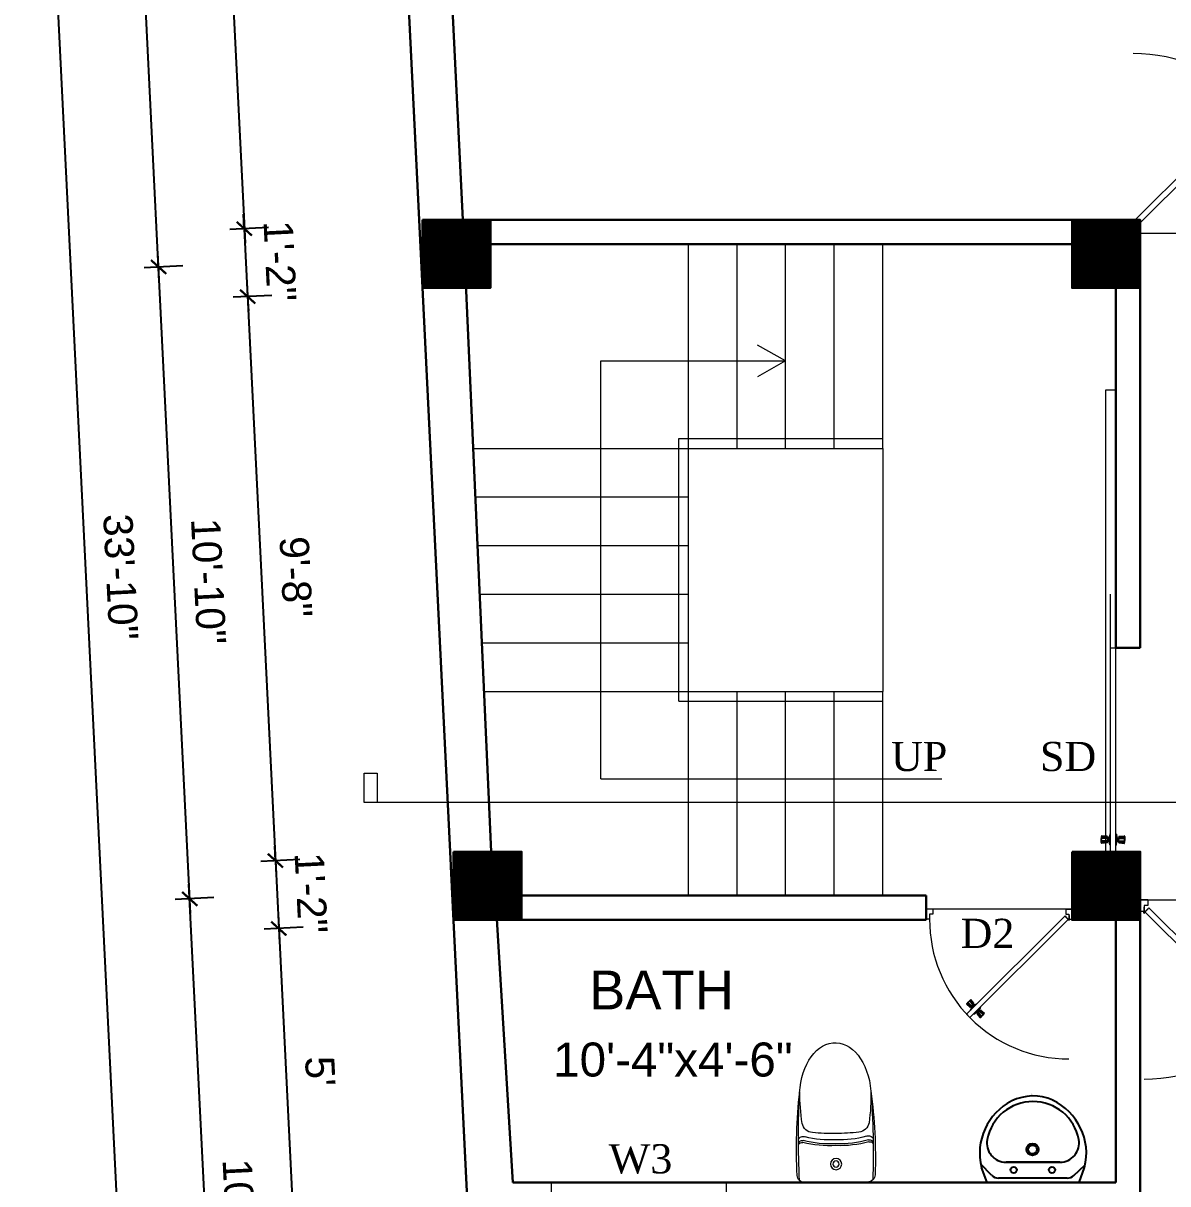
# Model space of a CAD drawing. Header units: inches. Extents: x 2681 to 17714, y 9074 to 11852.
# Drawn here: x 3525 to 3760.5, y 10801.2 to 11039.9 of the extents above; entities that cross this region are included whole.
import ezdxf
from ezdxf.enums import TextEntityAlignment as Align

# ---------------------------------------------------------------- set-up
doc = ezdxf.new("R2010")
doc.units = ezdxf.units.IN
doc.header["$MEASUREMENT"] = 0
doc.linetypes.add('HIDDEN2', pattern=[0.1875, 0.125, -0.0625])
for name, color, linetype, lineweight in [('A-FURN', 9, 'Continuous', 5), ('Door', 205, 'Continuous', 13), ('hatch-.09', 8, 'Continuous', 9), ('Label', 7, 'Continuous', 13), ('ns_DIMS', 1, 'Continuous', 0), ('ns_DIMS @ 1', 1, 'Continuous', 0), ('ns_TEXT', 7, 'Continuous', 13), ('PUERTAS', 7, 'Continuous', 9), ('stair', 201, 'Continuous', 13), ('Text', 7, 'Continuous', 13), ('WALL', 12, 'Continuous', 30), ('wall2', 1, 'Continuous', 15)]:
    doc.layers.add(name, color=color, linetype=linetype, lineweight=lineweight)
doc.layers.add('furniture', color=253, linetype='Continuous')
doc.styles.add('arial 1000', font='arial.ttf')
doc.styles.add('dim', font='arial.ttf', dxfattribs={"height": 7})
doc.styles.get("Standard").update_dxf_attribs({"font": 'arial.ttf'})
doc.styles.add('Tahoma', font='tahoma.ttf')
doc.dimstyles.new("1-8'", dxfattribs={"dimtxt": 6, "dimasz": 3, "dimexe": 3, "dimexo": 6, "dimgap": 4, "dimtad": 1, "dimdec": 0, "dimzin": 0, "dimdsep": 46, "dimlunit": 4, "dimtxsty": 'arial 1000', "dimblk": 'ARCHTICK', "dimcen": 8, "dimdle": 3, "dimclrt": 7, "dimazin": 0, "dimtfac": 1, "dimtdec": 0, "dimtix": 1, "dimtmove": 2, "dimatfit": 3, "dimfxl": 5, "dimfxlon": 1, "dimarcsym": 0})

# ---------------------------------------------------------------- blocks, each defined once
blk = doc.blocks.new('2ft6in')
at = {"layer": 'PUERTAS', "color": 2}
for p, q in [((0.84, 2.1), (21.02, 22.28)), ((21.71, 21.6), (1.47, 1.37)), ((18.33, 21.76), (18.31, 21.77)), ((21.71, 21.6), (21.02, 22.28)), ((21.18, 18.9), (21.2, 18.89)), ((0, 2), (0, 0)), ((0.6, 2), (0, 2)), ((1.33, 0), (0, 0)), ((0.6, 1.26), (0.6, 2.04)), ((0.67, 1.26), (0.6, 1.26)), ((0.67, 1.26), (0.67, 2.01)), ((0.67, 1), (0.67, 1.26)), ((1.33, 1), (0.67, 1)), ((1.31, 1.53), (0.79, 2.06)), ((1.36, 1.58), (0.81, 2.12)), ((1.36, 1.58), (1.31, 1.53)), ((1.47, 1.37), (1.31, 1.53)), ((1.33, 0), (1.33, 1)), ((28.67, 0), (28.67, 1)), ((28.67, 1), (29.33, 1)), ((28.67, 0), (30, 0)), ((29.33, 1), (29.33, 2)), ((29.33, 2), (30, 2)), ((30, 0), (30, 2))]:
    blk.add_line(p, q, dxfattribs=at)
at = {"layer": 'PUERTAS', "color": 1}
for p, q in [((18.06, 21.44), (18.48, 21.86)), ((18.08, 21.51), (18.45, 21.88)), ((18.11, 21.49), (18.08, 21.51)), ((18.82, 22.25), (18.45, 21.88)), ((18.9, 22.28), (18.48, 21.86)), ((18.84, 22.23), (18.82, 22.25)), ((19.54, 21.59), (18.99, 22.27)), ((19.54, 21.5), (19.18, 21.15)), ((20.12, 21.49), (19.74, 21.24)), ((20.22, 21.48), (20.22, 21.49)), ((18.74, 20.79), (18.06, 21.34)), ((18.83, 20.8), (19.18, 21.15)), ((18.84, 20.21), (19.1, 20.6)), ((18.85, 20.11), (18.84, 20.12)), ((18.92, 20.89), (18.93, 20.88)), ((19.02, 20.88), (19.24, 21.1)), ((19.12, 20.8), (19.03, 20.89)), ((19.1, 20.7), (19.11, 20.69)), ((19.1, 20.6), (19.1, 20.6)), ((19.11, 20.79), (19.33, 21.01)), ((19.45, 21.31), (19.24, 21.1)), ((19.55, 21.22), (19.33, 21.01)), ((19.45, 21.41), (19.45, 21.41)), ((19.54, 21.22), (19.45, 21.31)), ((19.53, 19.43), (19.54, 19.42)), ((19.64, 21.23), (19.64, 21.23)), ((19.64, 19.42), (20.02, 19.67)), ((19.74, 21.24), (19.73, 21.23)), ((20.02, 19.67), (20.03, 19.68)), ((20.12, 19.68), (20.12, 19.68)), ((20.21, 19.69), (20.43, 19.9)), ((20.22, 19.41), (20.57, 19.76)), ((20.22, 19.69), (20.31, 19.6)), ((20.22, 19.32), (20.76, 18.64)), ((20.31, 19.6), (20.52, 19.81)), ((20.31, 19.5), (20.31, 19.5)), ((20.65, 20.12), (20.43, 19.9)), ((20.74, 20.03), (20.52, 19.81)), ((20.93, 20.11), (20.57, 19.76)), ((20.64, 20.11), (20.73, 20.02)), ((20.66, 20.31), (20.65, 20.31)), ((20.65, 20.21), (20.65, 20.22)), ((20.91, 20.7), (20.66, 20.31)), ((20.84, 20.02), (20.83, 20.03)), ((20.91, 20.8), (20.91, 20.79)), ((21.02, 20.12), (21.7, 19.57)), ((21.7, 19.47), (21.28, 19.05)), ((21.67, 19.4), (21.31, 19.03)), ((21.65, 19.42), (21.67, 19.4)), ((20.86, 18.63), (21.28, 19.05)), ((20.91, 18.68), (20.94, 18.66)), ((20.94, 18.66), (21.31, 19.03))]:
    blk.add_line(p, q, dxfattribs=at)
at = {"layer": 'PUERTAS', "color": 8}
for p, q in [((18.95, 20.92), (18.2, 21.58)), ((18.44, 21.9), (18.31, 21.77)), ((19.07, 21.03), (18.34, 21.72)), ((18.44, 21.9), (18.56, 22.02)), ((18.58, 22.01), (18.56, 22.02)), ((19.3, 21.26), (18.61, 22)), ((19.42, 21.38), (18.75, 22.14)), ((19.51, 21.48), (18.88, 22.26)), ((19.55, 21.53), (18.93, 22.3)), ((18.81, 20.78), (18.04, 21.4)), ((18.86, 20.83), (18.08, 21.46)), ((18.91, 20.27), (19.19, 20.69)), ((19.13, 20.8), (19.03, 20.9)), ((19.15, 20.82), (19.05, 20.92)), ((19.09, 20.44), (19.25, 20.76)), ((19.19, 20.87), (19.1, 20.96)), ((19.25, 20.93), (19.16, 21.02)), ((19.28, 20.63), (19.32, 20.83)), ((19.4, 21.08), (19.31, 21.17)), ((19.47, 21.15), (19.38, 21.24)), ((19.43, 20.78), (19.4, 20.9)), ((19.51, 21.19), (19.42, 21.28)), ((19.55, 20.91), (19.43, 20.94)), ((19.53, 21.21), (19.44, 21.3)), ((19.7, 21.06), (19.51, 21.01)), ((19.89, 21.24), (19.58, 21.08)), ((20.07, 21.42), (19.64, 21.15)), ((19.69, 19.49), (20.12, 19.76)), ((19.87, 19.67), (20.18, 19.83)), ((20.06, 19.85), (20.25, 19.9)), ((20.21, 20), (20.33, 19.97)), ((20.21, 19.38), (20.83, 18.61)), ((20.23, 19.7), (20.32, 19.61)), ((20.25, 19.72), (20.34, 19.63)), ((20.25, 19.43), (20.88, 18.65)), ((20.29, 19.76), (20.38, 19.67)), ((20.33, 20.13), (20.36, 20.01)), ((20.34, 19.53), (21, 18.77)), ((20.36, 19.83), (20.45, 19.74)), ((20.48, 20.28), (20.44, 20.08)), ((20.46, 19.64), (21.14, 18.91)), ((20.5, 19.98), (20.6, 19.89)), ((20.67, 20.47), (20.51, 20.15)), ((20.85, 20.64), (20.57, 20.22)), ((20.57, 20.04), (20.66, 19.95)), ((20.61, 20.09), (20.7, 19.99)), ((20.63, 20.11), (20.72, 20.01)), ((20.69, 19.87), (21.42, 19.19)), ((20.81, 19.99), (21.56, 19.33)), ((20.9, 20.08), (21.68, 19.45)), ((20.95, 20.13), (21.72, 19.51)), ((21.32, 19.01), (21.44, 19.14)), ((21.43, 19.15), (21.44, 19.14)), ((21.32, 19.01), (21.2, 18.89)), ((0, 0), (30, 0))]:
    blk.add_line(p, q, dxfattribs=at)
at = {"layer": 'PUERTAS', "color": 2}
for radius in [0.129, 0.0627]:
    blk.add_circle((0.68, 2.14), radius, dxfattribs=at)
at = {"layer": 'PUERTAS', "color": 8}
blk.add_arc((0.68, 2.14), 28.65, 359.7285, 90.0333, dxfattribs=at)
at = {"layer": 'PUERTAS', "color": 1}
for centre, start, end in [((18.94, 22.23), 38.9236, 135), ((19.49, 21.55), 315, 38.9236), ((20.17, 21.44), 45, 135), ((18.78, 20.84), 231.0764, 315), ((18.89, 20.16), 135, 225), ((18.97, 20.93), 225, 315), ((19.16, 20.74), 135, 219.7428), ((19.06, 20.65), 315, 39.7428), ((19.4, 21.36), 315, 45), ((19.59, 19.47), 225, 315), ((19.6, 21.18), 50.2572, 135), ((19.68, 21.28), 230.2572, 315), ((20.07, 19.63), 50.2572, 135), ((20.16, 19.73), 230.2572, 315), ((20.27, 19.36), 135, 218.9236), ((20.35, 19.55), 135, 225), ((20.7, 20.26), 135, 219.7428), ((20.6, 20.17), 315, 39.7428), ((20.78, 19.98), 45, 135), ((20.87, 20.75), 315, 45), ((20.98, 20.07), 51.0764, 135), ((21.65, 19.52), 315, 51.0764), ((20.82, 18.68), 218.9236, 315)]:
    blk.add_arc(centre, 0.0667, start, end, dxfattribs=at)
blk = doc.blocks.new('*U18')
at = {"color": 3, "xscale": -1}
blk.add_blockref('2ft6in', (42, 0), dxfattribs=at)
blk = doc.blocks.new('3ft')
at = {"layer": 'PUERTAS', "color": 2}
for p, q in [((1.01, 2.52), (25.23, 26.74)), ((26.05, 25.92), (25.23, 26.74)), ((26.05, 25.92), (1.77, 1.64)), ((21.99, 26.11), (21.98, 26.13)), ((25.42, 22.68), (25.43, 22.67)), ((0, 2.4), (0, 0)), ((0.72, 2.4), (0, 2.4)), ((0.72, 1.52), (0.72, 2.44)), ((0.8, 1.52), (0.8, 2.41)), ((1.57, 1.84), (0.94, 2.47)), ((1.63, 1.89), (0.97, 2.55)), ((35.2, 1.2), (35.2, 2.4)), ((35.2, 2.4), (36, 2.4)), ((36, 0), (36, 2.4)), ((1.6, 0), (0, 0)), ((0.8, 1.52), (0.72, 1.52)), ((0.8, 1.2), (0.8, 1.52)), ((1.6, 1.2), (0.8, 1.2)), ((1.63, 1.89), (1.57, 1.84)), ((1.77, 1.64), (1.57, 1.84)), ((1.6, 0), (1.6, 1.2)), ((34.4, 0), (34.4, 1.2)), ((34.4, 1.2), (35.2, 1.2)), ((34.4, 0), (36, 0))]:
    blk.add_line(p, q, dxfattribs=at)
at = {"layer": 'PUERTAS', "color": 8}
for p, q in [((22.13, 26.28), (21.98, 26.13)), ((22.13, 26.28), (22.27, 26.42)), ((22.29, 26.41), (22.27, 26.42)), ((23.16, 25.52), (22.34, 26.39)), ((23.3, 25.66), (22.5, 26.56)), ((23.41, 25.77), (22.65, 26.71)), ((23.46, 25.83), (22.72, 26.75)), ((22.57, 24.94), (21.65, 25.68)), ((22.63, 24.99), (21.69, 25.75)), ((22.74, 25.1), (21.84, 25.9)), ((22.88, 25.24), (22.01, 26.06)), ((22.69, 24.32), (23.02, 24.83)), ((22.95, 24.96), (22.84, 25.07)), ((22.98, 24.99), (22.86, 25.1)), ((23.03, 25.04), (22.91, 25.15)), ((22.91, 24.53), (23.1, 24.91)), ((23.11, 25.12), (22.99, 25.23)), ((23.13, 24.76), (23.18, 24.99)), ((23.28, 25.3), (23.17, 25.41)), ((23.36, 25.37), (23.25, 25.49)), ((23.31, 24.94), (23.28, 25.08)), ((23.41, 25.43), (23.3, 25.54)), ((23.46, 25.09), (23.32, 25.13)), ((23.44, 25.45), (23.33, 25.56)), ((23.64, 25.27), (23.41, 25.22)), ((23.87, 25.49), (23.49, 25.3)), ((24.08, 25.71), (23.57, 25.38)), ((24.07, 23.82), (24.3, 23.88)), ((24.25, 24), (24.39, 23.97)), ((24.4, 24.15), (24.43, 24.01)), ((24.58, 24.33), (24.52, 24.1)), ((24.6, 23.97), (24.72, 23.86)), ((24.8, 24.56), (24.61, 24.18)), ((25.02, 24.77), (24.68, 24.26)), ((24.68, 24.05), (24.79, 23.94)), ((24.73, 24.1), (24.85, 23.99)), ((24.76, 24.13), (24.87, 24.02)), ((24.97, 23.99), (25.87, 23.2)), ((25.08, 24.1), (26.02, 23.34)), ((25.14, 24.15), (26.06, 23.41)), ((23.63, 23.38), (24.14, 23.72)), ((23.84, 23.6), (24.22, 23.79)), ((24.25, 23.26), (24.99, 22.34)), ((24.27, 23.64), (24.38, 23.53)), ((24.3, 23.67), (24.41, 23.56)), ((24.3, 23.32), (25.06, 22.38)), ((24.35, 23.72), (24.46, 23.61)), ((24.41, 23.43), (25.2, 22.53)), ((24.43, 23.8), (24.54, 23.69)), ((24.55, 23.57), (25.37, 22.7)), ((24.83, 23.85), (25.7, 23.03)), ((25.58, 22.82), (25.43, 22.67)), ((25.58, 22.82), (25.73, 22.97)), ((25.72, 22.98), (25.73, 22.97)), ((0, 0), (36, 0))]:
    blk.add_line(p, q, dxfattribs=at)
at = {"layer": 'PUERTAS', "color": 1}
for p, q in [((22.58, 26.7), (22.14, 26.26)), ((22.67, 26.73), (22.17, 26.23)), ((22.61, 26.67), (22.58, 26.7)), ((23.45, 25.91), (22.79, 26.73)), ((21.67, 25.73), (22.17, 26.23)), ((22.49, 24.95), (21.67, 25.61)), ((21.7, 25.82), (22.14, 26.26)), ((21.73, 25.79), (21.7, 25.82)), ((22.6, 24.96), (23.02, 25.38)), ((22.61, 24.25), (22.92, 24.72)), ((22.62, 24.13), (22.61, 24.14)), ((22.7, 25.07), (22.71, 25.06)), ((22.82, 25.06), (23.08, 25.32)), ((22.94, 24.95), (22.83, 25.07)), ((22.92, 24.72), (22.92, 24.72)), ((22.93, 24.94), (23.19, 25.21)), ((22.93, 24.84), (22.93, 24.83)), ((23.44, 25.81), (23.02, 25.38)), ((23.34, 25.58), (23.08, 25.32)), ((23.46, 25.47), (23.19, 25.21)), ((23.33, 25.7), (23.34, 25.69)), ((23.45, 25.46), (23.33, 25.57)), ((23.57, 25.47), (23.57, 25.47)), ((24.15, 25.79), (23.68, 25.48)), ((23.68, 25.48), (23.68, 25.48)), ((24.25, 23.62), (24.51, 23.89)), ((24.27, 25.78), (24.26, 25.79)), ((24.78, 24.15), (24.51, 23.89)), ((24.89, 24.03), (24.63, 23.77)), ((25.11, 24.14), (24.69, 23.71)), ((24.77, 24.14), (24.88, 24.03)), ((24.79, 24.38), (24.78, 24.37)), ((24.78, 24.26), (24.78, 24.26)), ((25.1, 24.84), (24.79, 24.38)), ((25, 24.03), (25, 24.03)), ((25.09, 24.96), (25.1, 24.95)), ((25.22, 24.14), (26.03, 23.48)), ((23.44, 23.31), (23.45, 23.3)), ((23.56, 23.3), (24.03, 23.61)), ((24.03, 23.61), (24.03, 23.62)), ((24.14, 23.62), (24.14, 23.62)), ((24.26, 23.29), (24.69, 23.71)), ((24.26, 23.63), (24.37, 23.52)), ((24.26, 23.18), (24.92, 22.37)), ((24.37, 23.52), (24.63, 23.77)), ((24.37, 23.4), (24.37, 23.4)), ((25.04, 22.36), (25.54, 22.86)), ((25.1, 22.42), (25.13, 22.39)), ((25.13, 22.39), (25.57, 22.83)), ((26.04, 23.37), (25.54, 22.86)), ((26.01, 23.27), (25.57, 22.83)), ((25.98, 23.3), (26.01, 23.27))]:
    blk.add_line(p, q, dxfattribs=at)
at = {"layer": 'PUERTAS', "color": 2}
for radius in [0.155, 0.0752]:
    blk.add_circle((0.82, 2.56), radius, dxfattribs=at)
at = {"layer": 'PUERTAS', "color": 8}
blk.add_arc((0.82, 2.56), 34.38, 359.7285, 90.0333, dxfattribs=at)
at = {"layer": 'PUERTAS', "color": 1}
for centre, start, end in [((22.73, 26.68), 38.9236, 135), ((22.54, 25.01), 231.0764, 315), ((22.67, 24.2), 135, 225), ((22.77, 25.12), 225, 315), ((22.99, 24.89), 135, 219.7428), ((22.87, 24.78), 315, 39.7428), ((23.28, 25.63), 315, 45), ((23.39, 25.86), 315, 38.9236), ((23.51, 25.41), 50.2572, 135), ((23.62, 25.53), 230.2572, 315), ((24.2, 25.73), 45, 135), ((24.84, 24.31), 135, 219.7428), ((24.72, 24.21), 315, 39.7428), ((24.94, 23.98), 45, 135), ((25.04, 24.89), 315, 45), ((25.17, 24.08), 51.0764, 135), ((23.51, 23.36), 225, 315), ((24.09, 23.56), 50.2572, 135), ((24.2, 23.68), 230.2572, 315), ((24.32, 23.23), 135, 218.9236), ((24.42, 23.46), 135, 225), ((24.98, 22.42), 218.9236, 315), ((25.98, 23.42), 315, 51.0764)]:
    blk.add_arc(centre, 0.08, start, end, dxfattribs=at)
blk = doc.blocks.new('*U19')
at = {"color": 3}
blk.add_blockref('3ft', (0, 0), dxfattribs=at)
blk = doc.blocks.new('A$C2BC6131C')
at = {"layer": 'A-FURN', "color": 8}
for p in [(0, 163.5), (0, -163.5)]:
    blk.add_line(p, (0, 0), dxfattribs=at)
for radius in [29.6, 16.1]:
    blk.add_circle((95.9, 0), radius, dxfattribs=at)
for centre, radius, start, end in [((40, 163.5), 40, 92.59988, 180), ((197, -4116.4), 4311.6, 86.30057, 92.47118), ((155.1, -2371.3), 2577.4, 82.86641, 92.59988), ((201.9, 176.4), 18.8, 342.35932, 95.93155), ((192.7, 178.4), 18.2, 343.38126, 66.47238), ((217.8, 172), 24.1, 332.20328, 71.94045), ((468.5, -913.5), 1099.7, 89.65189, 98.29697), ((793.4, 23.7), 602, 165.61847, 182.25332), ((793.4, 23.7), 592, 165.61847, 182.25332), ((773.9, 23.7), 552, 165.61847, 182.45753), ((1633.1, -8.2), 1378.2, 174.60795, 179.65911), ((320.7, 115.7), 60, 100.47011, 174.60795), ((1633.1, 8.2), 1378.2, 180.34089, 185.39205), ((793.4, -23.7), 602, 177.74668, 194.38153), ((793.4, -23.7), 592, 177.74668, 194.38153), ((773.9, -23.7), 552, 177.54247, 194.38153), ((40, -163.5), 40, 180, 267.40012), ((201.9, -176.4), 18.8, 264.06845, 17.64068), ((192.7, -178.4), 18.2, 293.52762, 16.61874), ((217.8, -172), 24.1, 288.05955, 27.79672), ((320.7, -115.7), 60, 185.39205, 259.52989), ((468.5, 913.5), 1099.7, 261.70303, 270.34811), ((197, 4116.4), 4311.6, 267.52882, 273.69943), ((155.1, 2371.3), 2577.4, 267.40012, 277.13359)]:
    blk.add_arc(centre, radius, start, end, dxfattribs=at)
blk.add_ellipse((440.7, 0), major_axis=(-289.3, 0), ratio=0.648116, start_param=1.570796, end_param=4.592942, dxfattribs=at)
blk = doc.blocks.new('A$C2C8E2855')
at = {"color": 3}
for p, q in [((49.5, -117.7), (20, -196.2)), ((530.2, -117.7), (49.5, -117.7)), ((52.4, -117.7), (529.2, -117.7)), ((530.2, -117.7), (559.7, -196.2)), ((76.7, -153.7), (18.7, -208.2)), ((110.9, -140.2), (470.9, -140.2)), ((506.5, -155.1), (563.4, -212.8)), ((149.1, -222.9), (431, -222.9)), ((431, -222.9), (149.1, -222.9))]:
    blk.add_line(p, q, dxfattribs=at)
for centre, radius in [((190.8, -182.7), 16.3), ((390.8, -182.7), 16.3), ((292.2, -290.1), 31.6), ((292.2, -290.1), 23)]:
    blk.add_circle(centre, radius, dxfattribs=at)
for centre, radius, start, end in [((110.9, -190.2), 50, 90, 133.18096), ((470.9, -190.2), 50, 44.56072, 90), ((318.3, -269.6), 307.1, 166.17513, 244.72963), ((149.1, -322.9), 100, 90, 190.56023), ((261.4, -269.6), 307.1, 297.06391, 13.82487), ((431, -322.9), 100, 349.43977, 90), ((290.1, -296.6), 243.4, 190.56023, 349.43977), ((289.7, -319.1), 250.2, 245.80711, 296.46282), ((318.3, -269.6), 307.1, 266.58899, 266.59358)]:
    blk.add_arc(centre, radius, start, end, dxfattribs=at)
at = {"color": 3, "width": 0.8, "flags": 9}
for tag in ['XSIZE', 'YSIZE']:
    blk.add_attdef(tag, (289.9, -117.7), '', height=0.5, dxfattribs=at)
blk = doc.blocks.new('*U393')
at = {"linetype": 'HIDDEN2', "ltscale": 100}
blk.add_line((-0.3125, 0), (-7.7473, 0), dxfattribs=at)
blk.add_lwpolyline([(-7.7473, 0.125), (-7.6914, 0.125), (-7.6914, 0), (-7.7473, 0)], close=True)
at = {"style": 'Tahoma', "flags": 8}
blk.add_attdef('VIEWNUMBER', text='', height=0.125, dxfattribs=at).set_placement((0, 0), align=Align.BOTTOM_CENTER)
blk.add_attdef('SHEETNUMBER', text='', height=0.125, dxfattribs=at).set_placement((0, -0.0625), align=Align.TOP_CENTER)
blk = doc.blocks.new('_ArchTick')
at = {"color": 0, "const_width": 0.15}
blk.add_lwpolyline([(-0.5, -0.5), (0.5, 0.5)], dxfattribs=at)
blk = doc.blocks.new('*D414')
at = {"layer": 'Defpoints', "color": 0, "transparency": 16777216}
for p in [(3600.61, 11117.98), (3570.49, 10997.67), (3607.13, 10999.48)]:
    blk.add_point(p, dxfattribs=at)
at = {"layer": 'ns_DIMS', "color": 0, "lineweight": -2, "transparency": 16777216}
for p, q in [((3564.5, 11119.21), (3570.64, 10994.67)), ((3569.64, 11116.46), (3561.65, 11116.07)), ((3575.48, 10997.92), (3567.49, 10997.52))]:
    blk.add_line(p, q, dxfattribs=at)
at = {"layer": 'ns_DIMS', "color": 0, "lineweight": -2, "transparency": 16777216, "xscale": 3, "yscale": 3, "zscale": 3}
for p, rotation in [((3564.65, 11116.21), 92.82029601864413), ((3570.49, 10997.67), 272.8202960186442)]:
    blk.add_blockref('_ArchTick', p, dxfattribs=dict(at, rotation=rotation))
at = {"layer": 'ns_DIMS', "color": 7, "transparency": 16777216, "insert": (3574.62, 11057.29), "char_height": 6, "attachment_point": 5, "rotation": 272.8203, "style": 'arial 1000'}
blk.add_mtext('9\'-11"', dxfattribs=at)
blk = doc.blocks.new('*D415')
at = {"layer": 'Defpoints', "color": 0, "transparency": 16777216}
for p in [(3607.13, 10999.48), (3607.13, 10985.48), (3571.18, 10983.7)]:
    blk.add_point(p, dxfattribs=at)
at = {"layer": 'ns_DIMS', "color": 0, "lineweight": -2, "transparency": 16777216}
for p, q in [((3570.49, 10997.67), (3570.34, 11000.67)), ((3575.48, 10997.92), (3567.49, 10997.52)), ((3570.49, 10997.67), (3571.18, 10983.7)), ((3576.17, 10983.95), (3568.18, 10983.56)), ((3571.18, 10983.7), (3571.33, 10980.71))]:
    blk.add_line(p, q, dxfattribs=at)
at = {"layer": 'ns_DIMS', "color": 0, "lineweight": -2, "transparency": 16777216, "xscale": 3, "yscale": 3, "zscale": 3}
for p, rotation in [((3570.49, 10997.67), 272.8202960186442), ((3571.18, 10983.7), 92.82029601864413)]:
    blk.add_blockref('_ArchTick', p, dxfattribs=dict(at, rotation=rotation))
at = {"layer": 'ns_DIMS', "color": 7, "transparency": 16777216, "insert": (3577.84, 10991.03), "char_height": 6, "attachment_point": 5, "rotation": 272.8203, "style": 'arial 1000'}
blk.add_mtext('1\'-2"', dxfattribs=at)
blk = doc.blocks.new('*D416')
at = {"layer": 'Defpoints', "color": 0, "transparency": 16777216}
for p in [(3607.13, 10985.48), (3613.54, 10869.48), (3576.89, 10867.67)]:
    blk.add_point(p, dxfattribs=at)
at = {"layer": 'ns_DIMS', "color": 0, "lineweight": -2, "transparency": 16777216}
for p, q in [((3571.03, 10986.7), (3577.04, 10864.67)), ((3576.17, 10983.95), (3568.18, 10983.56)), ((3581.89, 10867.92), (3573.9, 10867.52))]:
    blk.add_line(p, q, dxfattribs=at)
at = {"layer": 'ns_DIMS', "color": 0, "lineweight": -2, "transparency": 16777216, "xscale": 3, "yscale": 3, "zscale": 3}
for p, rotation in [((3571.18, 10983.7), 92.82029601864413), ((3576.89, 10867.67), 272.8202960186442)]:
    blk.add_blockref('_ArchTick', p, dxfattribs=dict(at, rotation=rotation))
at = {"layer": 'ns_DIMS', "color": 7, "transparency": 16777216, "insert": (3581.09, 10926.04), "char_height": 6, "attachment_point": 5, "rotation": 272.8203, "style": 'arial 1000'}
blk.add_mtext('9\'-8"', dxfattribs=at)
blk = doc.blocks.new('*D417')
at = {"layer": 'Defpoints', "color": 0, "transparency": 16777216}
for p in [(3613.54, 10869.48), (3613.54, 10855.48), (3577.58, 10853.7)]:
    blk.add_point(p, dxfattribs=at)
at = {"layer": 'ns_DIMS', "color": 0, "lineweight": -2, "transparency": 16777216}
for p, q in [((3576.89, 10867.67), (3576.75, 10870.67)), ((3581.89, 10867.92), (3573.9, 10867.52)), ((3576.89, 10867.67), (3577.58, 10853.7)), ((3582.58, 10853.95), (3574.59, 10853.56)), ((3577.58, 10853.7), (3577.73, 10850.71))]:
    blk.add_line(p, q, dxfattribs=at)
at = {"layer": 'ns_DIMS', "color": 0, "lineweight": -2, "transparency": 16777216, "xscale": 3, "yscale": 3, "zscale": 3}
for p, rotation in [((3576.89, 10867.67), 272.8202960186442), ((3577.58, 10853.7), 92.82029601864413)]:
    blk.add_blockref('_ArchTick', p, dxfattribs=dict(at, rotation=rotation))
at = {"layer": 'ns_DIMS', "color": 7, "transparency": 16777216, "insert": (3584.24, 10861.03), "char_height": 6, "attachment_point": 5, "rotation": 272.8203, "style": 'arial 1000'}
blk.add_mtext('1\'-2"', dxfattribs=at)
blk = doc.blocks.new('*D418')
at = {"layer": 'Defpoints', "color": 0, "transparency": 16777216}
for p in [(3613.54, 10855.48), (3626.05, 10796.47), (3580.51, 10794.22)]:
    blk.add_point(p, dxfattribs=at)
at = {"layer": 'ns_DIMS', "color": 0, "lineweight": -2, "transparency": 16777216}
for p, q in [((3577.43, 10856.7), (3580.66, 10791.23)), ((3582.58, 10853.95), (3574.59, 10853.56)), ((3585.51, 10794.47), (3577.52, 10794.08))]:
    blk.add_line(p, q, dxfattribs=at)
at = {"layer": 'ns_DIMS', "color": 0, "lineweight": -2, "transparency": 16777216, "xscale": 3, "yscale": 3, "zscale": 3}
for p, rotation in [((3577.58, 10853.7), 92.82029601864413), ((3580.51, 10794.22), 272.8202960186442)]:
    blk.add_blockref('_ArchTick', p, dxfattribs=dict(at, rotation=rotation))
at = {"layer": 'ns_DIMS', "color": 7, "transparency": 16777216, "insert": (3586.09, 10824.31), "char_height": 6, "attachment_point": 5, "rotation": 272.8203, "style": 'arial 1000'}
blk.add_mtext("5'", dxfattribs=at)
blk = doc.blocks.new('*D421')
at = {"layer": 'Defpoints', "color": 0, "transparency": 16777216}
for p in [(3613.54, 10862.48), (3559.26, 10859.8), (3619.89, 10733.48)]:
    blk.add_point(p, dxfattribs=at)
at = {"layer": 'ns_DIMS', "color": 0, "lineweight": -2, "transparency": 16777216}
for p, q in [((3565.76, 10727.81), (3559.11, 10862.8)), ((3564.25, 10860.05), (3556.26, 10859.65)), ((3570.61, 10731.05), (3562.62, 10730.65))]:
    blk.add_line(p, q, dxfattribs=at)
at = {"layer": 'ns_DIMS', "color": 0, "lineweight": -2, "transparency": 16777216, "xscale": 3, "yscale": 3, "zscale": 3}
for p, rotation in [((3559.26, 10859.8), 92.82029601863742), ((3565.61, 10730.8), 272.8202960186374)]:
    blk.add_blockref('_ArchTick', p, dxfattribs=dict(at, rotation=rotation))
at = {"layer": 'ns_DIMS', "color": 7, "transparency": 16777216, "insert": (3569.49, 10795.65), "char_height": 6, "attachment_point": 5, "rotation": 272.8203, "style": 'arial 1000'}
blk.add_mtext('10\'-9"', dxfattribs=at)
blk = doc.blocks.new('*D422')
at = {"layer": 'Defpoints', "color": 0, "transparency": 16777216}
for p in [(3599.92, 11131.98), (3528, 11128.44), (3619.89, 10726.48)]:
    blk.add_point(p, dxfattribs=at)
at = {"layer": 'ns_DIMS', "color": 0, "lineweight": -2, "transparency": 16777216}
for p, q in [((3548.13, 10719.94), (3527.86, 11131.44)), ((3533, 11128.69), (3525.01, 11128.29)), ((3552.97, 10723.18), (3544.98, 10722.79))]:
    blk.add_line(p, q, dxfattribs=at)
at = {"layer": 'ns_DIMS', "color": 0, "lineweight": -2, "transparency": 16777216, "xscale": 3, "yscale": 3, "zscale": 3}
for p, rotation in [((3528, 11128.44), 92.82029601863792), ((3547.98, 10722.93), 272.8202960186379)]:
    blk.add_blockref('_ArchTick', p, dxfattribs=dict(at, rotation=rotation))
at = {"layer": 'ns_DIMS', "color": 7, "transparency": 16777216, "insert": (3545.05, 10926.04), "char_height": 6, "attachment_point": 5, "rotation": 272.8203, "style": 'arial 1000'}
blk.add_mtext('33\'-10"', dxfattribs=at)
blk = doc.blocks.new('*D423')
at = {"layer": 'Defpoints', "color": 0, "transparency": 16777216}
for p in [(3607.13, 10992.48), (3552.86, 10989.8), (3613.54, 10862.48)]:
    blk.add_point(p, dxfattribs=at)
at = {"layer": 'ns_DIMS', "color": 0, "lineweight": -2, "transparency": 16777216}
for p, q in [((3559.41, 10856.81), (3552.71, 10992.8)), ((3557.85, 10990.05), (3549.86, 10989.65)), ((3564.25, 10860.05), (3556.26, 10859.65))]:
    blk.add_line(p, q, dxfattribs=at)
at = {"layer": 'ns_DIMS', "color": 0, "lineweight": -2, "transparency": 16777216, "xscale": 3, "yscale": 3, "zscale": 3}
for p, rotation in [((3552.86, 10989.8), 92.82029601864413), ((3559.26, 10859.8), 272.8202960186442)]:
    blk.add_blockref('_ArchTick', p, dxfattribs=dict(at, rotation=rotation))
at = {"layer": 'ns_DIMS', "color": 7, "transparency": 16777216, "insert": (3563.11, 10925.15), "char_height": 6, "attachment_point": 5, "rotation": 272.8203, "style": 'arial 1000'}
blk.add_mtext('10\'-10"', dxfattribs=at)
blk = doc.blocks.new('*D424')
at = {"layer": 'Defpoints', "color": 0, "transparency": 16777216}
for p in [(3600.61, 11124.98), (3546.33, 11122.31), (3607.13, 10992.48)]:
    blk.add_point(p, dxfattribs=at)
at = {"layer": 'ns_DIMS', "color": 0, "lineweight": -2, "transparency": 16777216}
for p, q in [((3553, 10986.81), (3546.18, 11125.31)), ((3551.32, 11122.56), (3543.33, 11122.16)), ((3557.85, 10990.05), (3549.86, 10989.65))]:
    blk.add_line(p, q, dxfattribs=at)
at = {"layer": 'ns_DIMS', "color": 0, "lineweight": -2, "transparency": 16777216, "xscale": 3, "yscale": 3, "zscale": 3}
for p, rotation in [((3546.33, 11122.31), 92.82029601864413), ((3552.86, 10989.8), 272.8202960186442)]:
    blk.add_blockref('_ArchTick', p, dxfattribs=dict(at, rotation=rotation))
at = {"layer": 'ns_DIMS', "color": 7, "transparency": 16777216, "insert": (3556.6, 11056.4), "char_height": 6, "attachment_point": 5, "rotation": 272.8203, "style": 'arial 1000'}
blk.add_mtext('11\'-1"', dxfattribs=at)

msp = doc.modelspace()

# ---------------------------------------------------------------- hatches: boundary and pattern name
at = {"layer": 'hatch-.09'}
h = msp.add_hatch(dxfattribs=at)
h.set_pattern_fill('ANSI31', color=256)
h.set_pattern_definition([(45, (-11825.25491, 10709.33713), (-0.0883883476, 0.0883883476), [])])
h.paths.add_polyline_path([(3621.13, 10999.48), (3607.13, 10999.48), (3607.13, 10985.48), (3621.13, 10985.48)])
h = msp.add_hatch(dxfattribs=at)
h.set_pattern_fill('ANSI31', color=256)
h.set_pattern_definition([(45, (-11691.58849, 10709.33713), (-0.0883883476, 0.0883883476), [])])
h.paths.add_polyline_path([(3754.8, 10999.48), (3740.8, 10999.48), (3740.8, 10985.48), (3754.8, 10985.48)])
h = msp.add_hatch(dxfattribs=at)
h.set_pattern_fill('ANSI31', color=256)
h.set_pattern_definition([(45, (-11818.85069, 10579.33713), (-0.0883883476, 0.0883883476), [])])
h.paths.add_polyline_path([(3627.54, 10869.48), (3613.54, 10869.48), (3613.54, 10855.48), (3627.54, 10855.48)])
h = msp.add_hatch(dxfattribs=at)
h.set_pattern_fill('ANSI31', color=256)
h.set_pattern_definition([(45, (-11691.58849, 10579.33713), (-0.0883883476, 0.0883883476), [])])
h.paths.add_polyline_path([(3754.8, 10869.48), (3740.8, 10869.48), (3740.8, 10855.48), (3754.8, 10855.48)])

# ---------------------------------------------------------------- linework, layer by layer
at = {"layer": 'Door'}
msp.add_line((3701.86, 10952.48), (3701.86, 10902.48), dxfattribs=at)
msp.add_lwpolyline([(3747.64, 10869.48), (3749.8, 10869.48), (3749.8, 10964.48), (3747.64, 10964.48)], close=True, dxfattribs=at)
at = {"layer": 'ns_DIMS'}
for p, q in [((3681.86, 10970.48), (3676.05, 10973.74)), ((3643.86, 10970.48), (3681.86, 10970.48)), ((3643.86, 10884.48), (3643.86, 10970.48)), ((3681.86, 10970.48), (3676.05, 10967.21)), ((3643.86, 10884.48), (3713.96, 10884.48))]:
    msp.add_line(p, q, dxfattribs=at)
at = {"layer": 'PUERTAS', "color": 2}
for p, q in [((3748.64, 10922.48), (3748.64, 10869.48)), ((3749.8, 10869.48), (3749.8, 10922.48)), ((3748.64, 10911.48), (3749.8, 10911.48)), ((3746.8, 10872.21), (3746.77, 10872.21)), ((3751.64, 10872.21), (3751.67, 10872.21)), ((3749.8, 10869.48), (3748.64, 10869.48))]:
    msp.add_line(p, q, dxfattribs=at)
at = {"layer": 'PUERTAS', "color": 1}
for p, q in [((3748.55, 10873.08), (3748.44, 10872.54)), ((3748.64, 10873.16), (3748.63, 10873.16)), ((3749.8, 10873.16), (3749.81, 10873.16)), ((3749.89, 10873.08), (3750, 10872.54)), ((3746.84, 10872.62), (3746.8, 10872.62)), ((3746.8, 10872.62), (3746.8, 10872)), ((3746.8, 10871.37), (3746.8, 10872)), ((3746.84, 10871.37), (3746.8, 10871.37)), ((3746.84, 10872.71), (3746.84, 10872)), ((3746.84, 10871.29), (3746.84, 10872)), ((3747.97, 10872.68), (3746.93, 10872.79)), ((3747.97, 10871.32), (3746.93, 10871.21)), ((3748.04, 10872.6), (3748.04, 10872)), ((3748.04, 10872.44), (3748.05, 10872.44)), ((3748.04, 10871.4), (3748.04, 10872)), ((3748.04, 10871.55), (3748.05, 10871.55)), ((3748.13, 10872.36), (3748.13, 10872)), ((3748.29, 10872.35), (3748.13, 10872.35)), ((3748.13, 10871.63), (3748.13, 10872)), ((3748.29, 10871.64), (3748.13, 10871.64)), ((3748.29, 10872.37), (3748.29, 10872)), ((3748.29, 10871.63), (3748.29, 10872)), ((3748.36, 10872.45), (3748.37, 10872.45)), ((3748.36, 10871.55), (3748.37, 10871.55)), ((3748.44, 10872.54), (3748.44, 10872.53)), ((3748.44, 10871.46), (3748.44, 10871.47)), ((3748.55, 10870.91), (3748.44, 10871.46)), ((3748.64, 10870.83), (3748.63, 10870.83)), ((3749.8, 10870.83), (3749.81, 10870.83)), ((3749.89, 10870.91), (3750, 10871.46)), ((3750, 10872.54), (3750, 10872.53)), ((3750, 10871.46), (3750, 10871.47)), ((3750.08, 10872.45), (3750.08, 10872.45)), ((3750.08, 10871.55), (3750.08, 10871.55)), ((3750.15, 10872.37), (3750.15, 10872)), ((3750.15, 10872.35), (3750.31, 10872.35)), ((3750.15, 10871.63), (3750.15, 10872)), ((3750.15, 10871.64), (3750.31, 10871.64)), ((3750.31, 10872.36), (3750.31, 10872)), ((3750.31, 10871.63), (3750.31, 10872)), ((3750.4, 10872.44), (3750.39, 10872.44)), ((3750.4, 10871.55), (3750.39, 10871.55)), ((3750.4, 10872.6), (3750.4, 10872)), ((3750.4, 10871.4), (3750.4, 10872)), ((3750.47, 10872.68), (3751.51, 10872.79)), ((3750.47, 10871.32), (3751.51, 10871.21)), ((3751.6, 10872.71), (3751.6, 10872)), ((3751.6, 10872.62), (3751.64, 10872.62)), ((3751.6, 10871.29), (3751.6, 10872)), ((3751.6, 10871.37), (3751.64, 10871.37)), ((3751.64, 10872.62), (3751.64, 10872)), ((3751.64, 10871.37), (3751.64, 10872))]:
    msp.add_line(p, q, dxfattribs=at)
at = {"layer": 'PUERTAS', "color": 8}
for p, q in [((3746.77, 10872), (3746.77, 10872.21)), ((3746.77, 10872), (3746.77, 10871.79)), ((3746.8, 10871.79), (3746.77, 10871.79)), ((3748.04, 10872.55), (3746.84, 10872.68)), ((3748.04, 10872.39), (3746.84, 10872.47)), ((3748.04, 10872.2), (3746.84, 10872.23)), ((3748.04, 10871.8), (3746.84, 10871.77)), ((3748.04, 10871.6), (3746.84, 10871.53)), ((3748.04, 10871.45), (3746.84, 10871.32)), ((3748.03, 10872.63), (3746.86, 10872.76)), ((3748.03, 10871.37), (3746.86, 10871.24)), ((3748.29, 10872.34), (3748.13, 10872.34)), ((3748.29, 10872.31), (3748.13, 10872.31)), ((3748.29, 10872.24), (3748.13, 10872.24)), ((3748.29, 10872.12), (3748.13, 10872.12)), ((3748.29, 10871.87), (3748.13, 10871.87)), ((3748.29, 10871.76), (3748.13, 10871.76)), ((3748.29, 10871.69), (3748.13, 10871.69)), ((3748.29, 10871.65), (3748.13, 10871.65)), ((3748.56, 10872.98), (3748.43, 10872.38)), ((3748.56, 10872.68), (3748.43, 10872.27)), ((3748.56, 10872.36), (3748.43, 10872.16)), ((3748.56, 10872.11), (3748.43, 10872.03)), ((3748.56, 10871.89), (3748.43, 10871.97)), ((3748.56, 10871.64), (3748.43, 10871.84)), ((3748.56, 10871.32), (3748.43, 10871.72)), ((3748.56, 10871.02), (3748.43, 10871.61)), ((3749.88, 10872.98), (3750.01, 10872.38)), ((3749.88, 10872.68), (3750.01, 10872.27)), ((3749.88, 10872.36), (3750.01, 10872.16)), ((3749.88, 10872.11), (3750.01, 10872.03)), ((3749.88, 10871.89), (3750.01, 10871.97)), ((3749.88, 10871.64), (3750.01, 10871.84)), ((3749.88, 10871.32), (3750.01, 10871.72)), ((3749.88, 10871.02), (3750.01, 10871.61)), ((3750.15, 10872.34), (3750.31, 10872.34)), ((3750.15, 10872.31), (3750.31, 10872.31)), ((3750.15, 10872.24), (3750.31, 10872.24)), ((3750.15, 10872.12), (3750.31, 10872.12)), ((3750.15, 10871.87), (3750.31, 10871.87)), ((3750.15, 10871.76), (3750.31, 10871.76)), ((3750.15, 10871.69), (3750.31, 10871.69)), ((3750.15, 10871.65), (3750.31, 10871.65)), ((3750.4, 10872.55), (3751.6, 10872.68)), ((3750.4, 10872.39), (3751.6, 10872.47)), ((3750.4, 10872.2), (3751.6, 10872.23)), ((3750.4, 10871.8), (3751.6, 10871.77)), ((3750.4, 10871.6), (3751.6, 10871.53)), ((3750.4, 10871.45), (3751.6, 10871.32)), ((3750.41, 10872.63), (3751.59, 10872.76)), ((3750.41, 10871.37), (3751.59, 10871.24)), ((3751.64, 10871.79), (3751.67, 10871.79)), ((3751.67, 10872), (3751.67, 10872.21)), ((3751.67, 10872), (3751.67, 10871.79))]:
    msp.add_line(p, q, dxfattribs=at)
at = {"layer": 'PUERTAS', "color": 1}
for centre, start, end in [((3748.63, 10873.08), 90, 180), ((3749.81, 10873.08), 360, 90), ((3746.92, 10871.29), 180, 276.0764), ((3747.96, 10872.6), 360, 83.9236), ((3747.96, 10871.4), 276.0764, 360), ((3748.05, 10872.36), 360, 90), ((3748.05, 10871.63), 270, 360), ((3748.37, 10872.37), 95.2572, 180), ((3748.37, 10871.63), 180, 264.7428), ((3748.36, 10872.53), 275.2572, 360), ((3748.36, 10871.47), 360, 84.7428), ((3748.63, 10870.91), 180, 270), ((3749.81, 10870.91), 270, 360), ((3750.08, 10872.53), 180, 264.7428), ((3750.08, 10871.47), 95.2572, 180), ((3750.07, 10872.37), 360, 84.7428), ((3750.07, 10871.63), 275.2572, 360), ((3750.39, 10872.36), 90, 180), ((3750.39, 10871.63), 180, 270), ((3750.48, 10872.6), 96.0764, 180), ((3750.48, 10871.4), 180, 263.9236), ((3751.52, 10872.71), 360, 96.0764), ((3751.52, 10871.29), 263.9236, 360)]:
    msp.add_arc(centre, 0.08, start, end, dxfattribs=at)
at = {"layer": 'stair', "linetype": 'ByBlock', "ltscale": 5}
for p, q in [((3661.86, 10860.48), (3661.86, 10994.48)), ((3671.86, 10952.48), (3671.86, 10994.48)), ((3681.86, 10952.48), (3681.86, 10994.48)), ((3691.86, 10952.48), (3691.86, 10994.48)), ((3701.86, 10952.48), (3701.86, 10994.48)), ((3659.86, 10954.48), (3701.86, 10954.48)), ((3659.86, 10900.48), (3659.86, 10954.48)), ((3617.59, 10952.48), (3701.86, 10952.48)), ((3618.03, 10942.48), (3661.86, 10942.48)), ((3618.48, 10932.48), (3661.86, 10932.48)), ((3618.92, 10922.48), (3661.86, 10922.48)), ((3619.37, 10912.48), (3661.86, 10912.48)), ((3619.81, 10902.48), (3701.86, 10902.48)), ((3671.86, 10860.48), (3671.86, 10902.48)), ((3681.86, 10860.48), (3681.86, 10902.48)), ((3691.86, 10860.48), (3691.86, 10902.48)), ((3701.86, 10860.48), (3701.86, 10902.48)), ((3659.86, 10900.48), (3701.86, 10900.48))]:
    msp.add_line(p, q, dxfattribs=at)
at = {"layer": 'WALL'}
for p, q in [((3613.54, 10855.48), (3599.92, 11131.98)), ((3615.46, 10999.48), (3609.62, 11117.98)), ((3752.55, 10999.48), (3615.6, 10999.48)), ((3740.8, 10994.48), (3620.84, 10994.48)), ((3621.28, 10869.48), (3616.07, 10986.48)), ((3749.8, 10985.48), (3749.8, 10911.48)), ((3754.8, 10985.48), (3754.8, 10911.48)), ((3754.8, 10911.48), (3749.8, 10911.48)), ((3749.8, 10869.48), (3754.8, 10869.48)), ((3613, 10866.48), (3619.89, 10726.48)), ((3621.74, 10866.95), (3625.74, 10801.48)), ((3627, 10860.48), (3710.8, 10860.48)), ((3710.78, 10855.48), (3710.78, 10860.48)), ((3710.78, 10855.48), (3626.75, 10855.48)), ((3749.8, 10801.48), (3749.8, 10855.48)), ((3754.8, 10796.48), (3754.8, 10855.48)), ((3625.74, 10801.48), (3633.66, 10801.48)), ((3710.78, 10801.48), (3626.75, 10801.48)), ((3669.66, 10801.48), (3749.8, 10801.48))]:
    msp.add_line(p, q, dxfattribs=at)
for points in [[(3607.13, 10999.48), (3621.13, 10999.48), (3621.13, 10985.48), (3607.13, 10985.48)], [(3740.8, 10999.48), (3754.8, 10999.48), (3754.8, 10985.48), (3740.8, 10985.48)], [(3613.54, 10869.48), (3627.54, 10869.48), (3627.54, 10855.48), (3613.54, 10855.48)], [(3740.8, 10869.48), (3754.8, 10869.48), (3754.8, 10855.48), (3740.8, 10855.48)]]:
    msp.add_lwpolyline(points, close=True, dxfattribs=at)
at = {"layer": 'wall2'}
for p, q in [((3633.66, 10796.48), (3633.66, 10801.48)), ((3633.66, 10801.48), (3669.66, 10801.48)), ((3669.66, 10796.48), (3669.66, 10801.48))]:
    msp.add_line(p, q, dxfattribs=at)

# ---------------------------------------------------------------- block references
at = {"layer": 'furniture'}
for name, p, xscale, yscale, zscale, rotation in [('A$C2BC6131C', (3692.26, 10801.48), -0.03937007859349251, 0.03937007859349251, 0.03937007859349251, 270.5436105356556), ('A$C2C8E2855', (3744.16, 10796.84), 0.03937007870990783, 0.03937007870990783, 0.03937007870990783, 180)]:
    msp.add_blockref(name, p, dxfattribs=dict(at, xscale=xscale, yscale=yscale, zscale=zscale, rotation=rotation))
at = {"layer": 'ns_DIMS @ 1', "xscale": 48, "yscale": 48, "zscale": 48}
msp.add_blockref('*U393', (3966.99, 10879.64), dxfattribs=at)
at = {"layer": 'WALL'}
msp.add_blockref('*U19', (3752.55, 10996.75), dxfattribs=at)
at = {"layer": 'WALL', "xscale": -1, "rotation": 180}
for name, p in [('*U19', (3754.8, 10859.61)), ('*U18', (3698.8, 10857.66))]:
    msp.add_blockref(name, p, dxfattribs=at)

# ---------------------------------------------------------------- texts
at = {"layer": 'Label', "color": 5, "linetype": 'ByBlock', "insert": (3656.32, 10845.05), "char_height": 8, "width": 88.4068, "attachment_point": 2, "style": 'dim'}
msp.add_mtext('BATH', dxfattribs=at)
at = {"layer": 'ns_TEXT', "char_height": 6, "attachment_point": 1}
for s, insert in [('\\pi5.65303;{\\fTimes New Roman|b0|i0|c0|p18;SD}', (3728.52, 10892.1)), ('\\pi5.38698;{\\fTimes New Roman|b0|i0|c0|p18;UP}', (3698.15, 10892.1)), ('\\pi5.71575;{\\fTimes New Roman|b0|i0|c0|p18;D2}', (3712.13, 10855.71)), ('\\pi4.90032;{\\fTimes New Roman|b0|i0|c0|p18;W3}', (3640.56, 10809.33))]:
    msp.add_mtext_dynamic_manual_height_columns(s, width=21.7401, gutter_width=72, heights=[4.46], dxfattribs=dict(at, insert=insert))
at = {"layer": 'Text', "insert": (3658.67, 10830.25), "char_height": 7, "width": 440.957, "attachment_point": 2}
msp.add_mtext('10\'-4"x4\'-6"', dxfattribs=at)

# ---------------------------------------------------------------- dimensions: what is measured, and where the dimension line sits
at = {"layer": 'ns_DIMS'}
for p1, p2, distance, picture, middle in [((3619.89, 10726.48), (3599.92, 11131.98), 72, '*D422', (3545.05, 10926.04)), ((3619.89, 10733.48), (3613.54, 10862.48), 54.34, '*D421', (3569.49, 10795.65))]:
    dim = msp.add_aligned_dim(p1=p1, p2=p2, distance=distance, dimstyle="1-8'", dxfattribs=at)
    dim.commit()
    dim.dimension.update_dxf_attribs({"geometry": picture, "text_midpoint": middle})
for base, p1, p2, angle, picture, middle in [((3546.33, 11122.31), (3607.13, 10992.48), (3600.61, 11124.98), 272.8203, '*D424', (3556.6, 11056.4)), ((3570.49, 10997.67), (3600.61, 11117.98), (3607.13, 10999.48), 92.8203, '*D414', (3574.62, 11057.29)), ((3571.18, 10983.7), (3607.13, 10999.48), (3607.13, 10985.48), 92.8203, '*D415', (3577.84, 10991.03)), ((3552.86, 10989.8), (3613.54, 10862.48), (3607.13, 10992.48), 272.8203, '*D423', (3563.11, 10925.15)), ((3576.89, 10867.67), (3607.13, 10985.48), (3613.54, 10869.48), 92.8203, '*D416', (3581.09, 10926.04)), ((3577.58, 10853.7), (3613.54, 10869.48), (3613.54, 10855.48), 92.8203, '*D417', (3584.24, 10861.03)), ((3580.51, 10794.22), (3613.54, 10855.48), (3626.05, 10796.47), 92.8203, '*D418', (3586.09, 10824.31))]:
    dim = msp.add_linear_dim(base=base, p1=p1, p2=p2, angle=angle, dimstyle="1-8'", dxfattribs=at)
    dim.commit()
    dim.dimension.update_dxf_attribs({"geometry": picture, "text_midpoint": middle})

doc.saveas('drawing.dxf')
